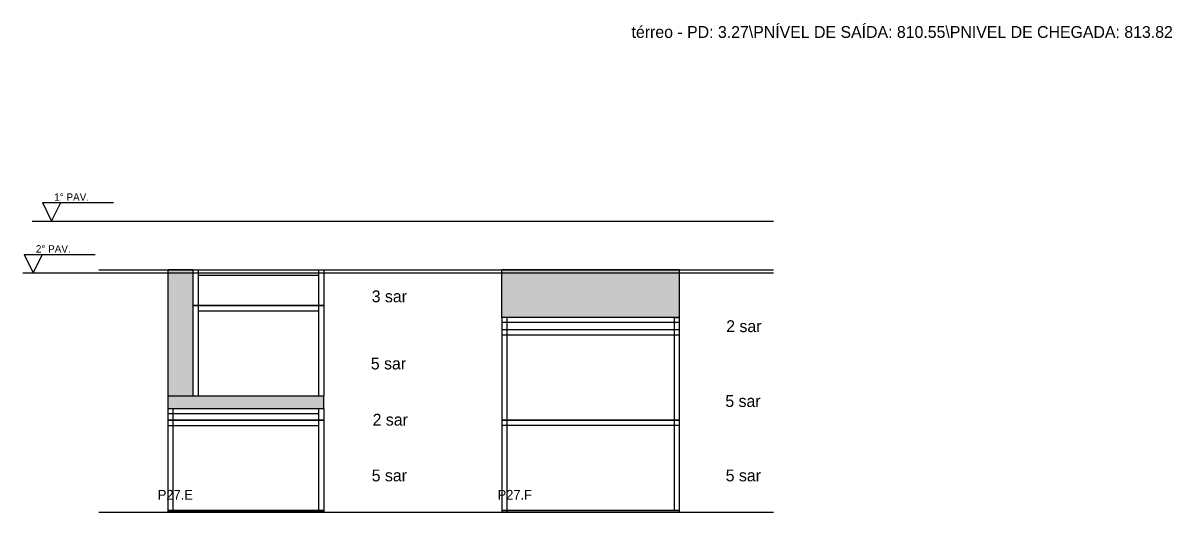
# Model space of a CAD drawing. Header units: metres. Extents: x 15022 to 19580, y 531 to 1202.
# Drawn here: x 18030 to 19580, y 531 to 1192 of the extents above; entities that cross this region are included whole.
import ezdxf

# ---------------------------------------------------------------- set-up
doc = ezdxf.new("R2010")
doc.units = ezdxf.units.M
for name, color, linetype in [('COTA', 7, 'Continuous'), ('NIVEL 1° PAV.', 7, 'Continuous'), ('NIVEL 2° PAV.', 7, 'Continuous'), ('NOMENCLATURA', 7, 'Continuous'), ('Nível', 7, 'Continuous'), ('Painéis', 7, 'Continuous'), ('SARR_2.2x7', 7, 'Continuous'), ('Texto Seção', 7, 'Continuous')]:
    doc.layers.add(name, color=color, linetype=linetype)

msp = doc.modelspace()

# ---------------------------------------------------------------- hatches: boundary and pattern name
at = {"layer": 'COTA'}
h = msp.add_hatch(color=7, dxfattribs=at)
h.dxf.hatch_style = 1
h.paths.add_polyline_path([(18259.3, 688.1), (18435.3, 688.1), (18435.3, 688.1), (18435.3, 671.1), (18435.3, 671.1), (18225.3, 671.1), (18225.3, 671.1), (18225.3, 858.1), (18225.3, 858.1), (18259.3, 858.1), (18259.3, 858.1), (18259.3, 688.1)])
h = msp.add_hatch(color=7, dxfattribs=at)
h.dxf.hatch_style = 1
h.paths.add_polyline_path([(18675.3, 794.1), (18915.3, 794.1), (18915.3, 794.1), (18915.3, 858.1), (18915.3, 858.1), (18675.3, 858.1), (18675.3, 858.1), (18675.3, 794.1)])

# ---------------------------------------------------------------- linework, layer by layer
at = {"layer": 'COTA', "color": 7, "lineweight": 25}
for p, q in [((18225.3, 671.1), (18225.3, 858.1)), ((18259.3, 858.1), (18225.3, 858.1)), ((18915.3, 858.1), (18675.3, 858.1)), ((18675.3, 794.1), (18675.3, 858.1)), ((18915.3, 794.1), (18915.3, 858.1)), ((18225.3, 688.1), (18435.3, 688.1)), ((18435.3, 671.1), (18435.3, 688.1))]:
    msp.add_line(p, q, dxfattribs=at)
at = {"layer": 'NIVEL 1° PAV.', "color": 7, "lineweight": 25}
for p, q in [((18055.7, 949.1), (18151.7, 949.1)), ((18055.7, 949.1), (18068.2, 924.1)), ((18068.2, 924.1), (18080.7, 949.1)), ((18041.9, 924.1), (19042, 924.1))]:
    msp.add_line(p, q, dxfattribs=at)
at = {"layer": 'NIVEL 2° PAV.', "color": 7, "lineweight": 25}
for p, q in [((18031, 879.1), (18127, 879.1)), ((18031, 879.1), (18043.5, 854.1)), ((18043.5, 854.1), (18056, 879.1)), ((18029.6, 854.1), (19042, 854.1))]:
    msp.add_line(p, q, dxfattribs=at)
at = {"layer": 'Nível', "color": 7, "lineweight": 25}
for p, q in [((18131.8, 858.1), (19042, 858.1)), ((18131.8, 531.1), (19042, 531.1))]:
    msp.add_line(p, q, dxfattribs=at)
at = {"layer": 'Painéis', "color": 7, "lineweight": 25}
for p, q in [((18259.3, 810.1), (18259.3, 858.1)), ((18259.3, 858.1), (18435.3, 858.1)), ((18435.3, 858.1), (18435.3, 810.1)), ((18259.3, 688.1), (18259.3, 810.1)), ((18435.3, 810.1), (18259.3, 810.1)), ((18259.3, 810.1), (18435.3, 810.1)), ((18435.3, 810.1), (18435.3, 688.1)), ((18675.3, 794.1), (18675.3, 655.1)), ((18915.3, 794.1), (18675.3, 794.1)), ((18709.3, 794.1), (18709.3, 794.1)), ((18915.3, 655.1), (18915.3, 794.1)), ((18915.3, 777.1), (18675.3, 777.1)), ((18225.3, 655.1), (18225.3, 671.1)), ((18225.3, 671.1), (18435.3, 671.1)), ((18435.3, 671.1), (18435.3, 655.1)), ((18225.3, 531.1), (18225.3, 655.1)), ((18435.3, 655.1), (18225.3, 655.1)), ((18225.3, 655.1), (18435.3, 655.1)), ((18435.3, 655.1), (18435.3, 531.1)), ((18675.3, 655.1), (18675.3, 531.1)), ((18675.3, 655.1), (18915.3, 655.1)), ((18915.3, 655.1), (18675.3, 655.1)), ((18915.3, 531.1), (18915.3, 655.1)), ((18435.3, 533.1), (18225.3, 533.1)), ((18675.3, 533.1), (18915.3, 533.1))]:
    msp.add_line(p, q, dxfattribs=at)
for points in [[(18225.3, 533.1), (18435.3, 533.1), (18435.3, 531.1), (18225.3, 531.1)], [(18915.3, 533.1), (18675.3, 533.1), (18675.3, 531.1), (18915.3, 531.1)]]:
    msp.add_lwpolyline(points, close=True, dxfattribs=at)
at = {"layer": 'SARR_2.2x7', "color": 7, "lineweight": 25}
for p, q in [((18266.3, 810.1), (18266.3, 858.1)), ((18428.3, 858.1), (18428.3, 810.1)), ((18266.3, 851.1), (18428.3, 851.1)), ((18266.3, 688.1), (18266.3, 810.1)), ((18428.3, 810.1), (18428.3, 688.1)), ((18266.3, 803.1), (18428.3, 803.1)), ((18682.3, 794.1), (18682.3, 655.1)), ((18908.3, 794.1), (18908.3, 794.1)), ((18908.3, 655.1), (18908.3, 794.1)), ((18908.3, 794.1), (18915.3, 794.1)), ((18915.3, 787.1), (18675.3, 787.1)), ((18915.3, 770.1), (18675.3, 770.1)), ((18232.3, 688.1), (18232.3, 688.1)), ((18428.3, 688.1), (18428.3, 688.1)), ((18232.3, 655.1), (18232.3, 671.1)), ((18428.3, 671.1), (18428.3, 655.1)), ((18225.3, 664.1), (18428.3, 664.1)), ((18232.3, 533.1), (18232.3, 655.1)), ((18428.3, 655.1), (18428.3, 533.1)), ((18682.3, 655.1), (18682.3, 531.1)), ((18908.3, 533.1), (18908.3, 655.1)), ((18225.3, 648.1), (18428.3, 648.1)), ((18915.3, 648.1), (18675.3, 648.1)), ((18232.3, 533.1), (18232.3, 533.1)), ((18428.3, 533.1), (18428.3, 533.1)), ((18682.3, 533.1), (18682.3, 533.1)), ((18908.3, 533.1), (18908.3, 533.1))]:
    msp.add_line(p, q, dxfattribs=at)

# ---------------------------------------------------------------- texts
at = {"layer": 'NIVEL 1° PAV.', "color": 7, "lineweight": 25}
msp.add_text('1° PAV.', height=10, dxfattribs=at).set_placement((18071.7, 951.6))
at = {"layer": 'NIVEL 2° PAV.', "color": 7, "lineweight": 25}
msp.add_text('2° PAV.', height=10, dxfattribs=at).set_placement((18047, 881.6))
at = {"layer": 'NOMENCLATURA', "color": 7, "lineweight": 25}
for s, p in [('térreo - PD: 3.27\\PNÍVEL DE SAÍDA: 810.55\\PNIVEL DE CHEGADA: 813.82', (18850.5, 1171.6)), ('3 sar', (18500, 814.5)), ('2 sar', (18978.2, 774.2)), ('5 sar', (18498.8, 723.8)), ('5 sar', (18977, 673.1)), ('2 sar', (18501.2, 647.9)), ('5 sar', (18500, 572.6)), ('5 sar', (18977.5, 572.6))]:
    msp.add_text(s, height=16, dxfattribs=at).set_placement(p)
at = {"layer": 'Texto Seção', "color": 7, "lineweight": 25}
for s, p in [('P27.E', (18211.4, 548)), ('P27.F', (18669.8, 548))]:
    msp.add_text(s, height=13, dxfattribs=at).set_placement(p)

doc.saveas('drawing.dxf')
